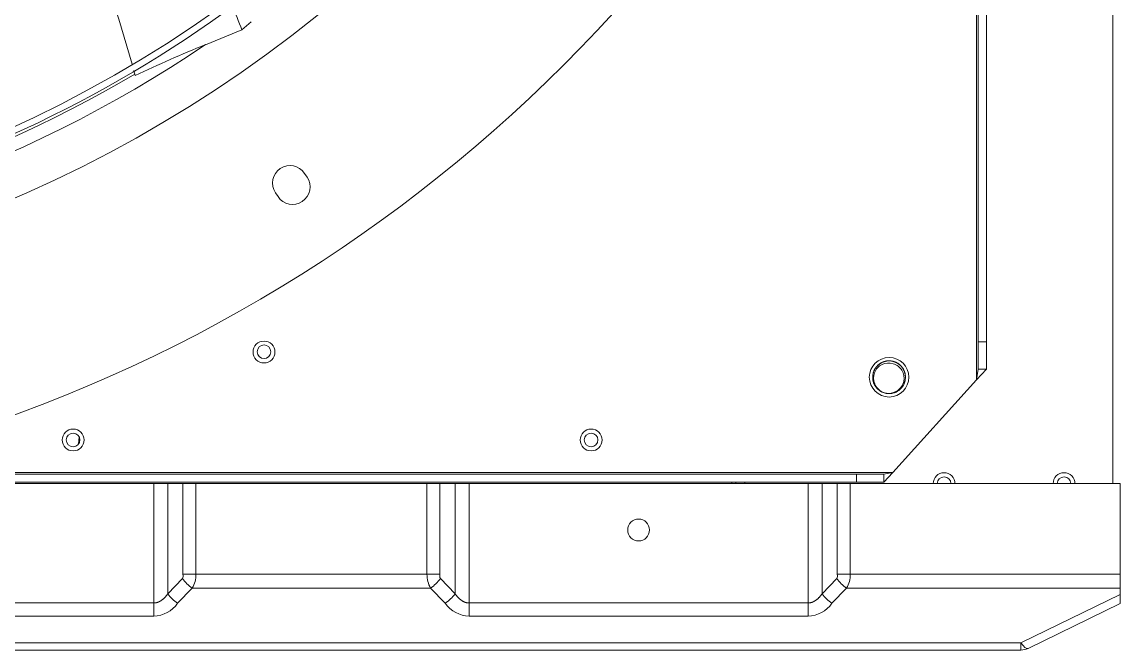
# Model space of a CAD drawing. Header units: millimetres. Extents: x 113490 to 142599, y -20467 to 115.
# Drawn here: x 129105.5 to 129508.2, y -11964.5 to -11734.3 of the extents above; entities that cross this region are included whole.
import ezdxf

# ---------------------------------------------------------------- set-up
doc = ezdxf.new("R2010")
doc.units = ezdxf.units.MM
doc.layers.add('DV3_0', color=7, linetype='Continuous')

msp = doc.modelspace()

# ---------------------------------------------------------------- linework, layer by layer
at = {"layer": 'DV3_0', "color": 7, "linetype": 'Continuous', "lineweight": 20}
for p, q in [((129455.64, -9845.59), (129455.64, -11865.47)), ((129505.64, -11903.49), (129505.64, -11274.49)), ((129424.84, -11899.39), (128404.6, -11899.39)), ((129153.8, -11903.49), (129153.8, -11947.25)), ((129158.96, -11903.49), (129158.96, -11943.87)), ((129164.49, -11903.49), (129164.49, -11936.74)), ((129169.26, -11903.49), (129169.26, -11936.74)), ((129254.02, -11903.49), (129254.02, -11936.74)), ((129258.79, -11903.49), (129258.79, -11936.74)), ((129264.31, -11903.49), (129264.31, -11943.87)), ((129269.48, -11903.49), (129269.48, -11947.25)), ((129367.31, -11903.49), (129367.31, -11902.99)), ((129370.63, -11903.49), (129370.63, -11902.99)), ((129393.8, -11903.49), (129393.8, -11947.25)), ((129398.96, -11903.49), (129398.96, -11943.87)), ((129404.49, -11936.74), (129404.49, -11903.49)), ((129409.26, -11936.74), (129409.26, -11903.49)), ((129164.35, -11938.28), (129158.96, -11943.87)), ((129164.49, -11936.74), (129169.26, -11936.74)), ((129254.02, -11936.74), (129169.26, -11936.74)), ((129254.02, -11936.74), (129258.79, -11936.74)), ((129258.93, -11938.28), (129264.31, -11943.87)), ((129398.96, -11943.87), (129404.35, -11938.28)), ((129409.26, -11936.74), (129404.49, -11936.74)), ((129508.24, -11936.74), (129409.26, -11936.74)), ((129167.93, -11941.77), (129162.54, -11947.36)), ((129255.35, -11941.77), (129167.93, -11941.77)), ((129255.35, -11941.77), (129260.73, -11947.36)), ((129402.54, -11947.36), (129407.93, -11941.77)), ((129508.24, -11941.77), (129407.93, -11941.77)), ((129471.86, -11961.85), (129508.24, -11944.18)), ((129153.8, -11947.25), (129029.48, -11947.25)), ((129153.8, -11947.25), (129153.8, -11952.04)), ((129269.48, -11947.25), (129393.8, -11947.25)), ((129269.48, -11952.04), (129269.48, -11947.25)), ((129393.8, -11952.04), (129393.8, -11947.25)), ((129153.8, -11952.04), (129029.48, -11952.04)), ((129269.48, -11952.04), (129393.8, -11952.04)), ((128356.62, -11961.85), (129471.86, -11961.85)), ((129471.86, -11964.49), (129471.86, -11961.85))]:
    msp.add_line(p, q, dxfattribs=at)
at = {"layer": 'DV3_0', "color": 7, "linetype": 'Continuous', "lineweight": 15}
for p, q in [((129456.24, -9857.26), (129456.24, -11851.51)), ((129459.24, -9857.26), (129459.24, -11851.51)), ((129186.12, -11737.2), (129189.53, -11734.26)), ((129172.78, -11742.58), (129186.12, -11737.2)), ((129210.04, -11791.17), (129209.09, -11789.76)), ((129198.45, -11796.87), (129199.4, -11798.28)), ((129456.24, -11851.51), (129459.24, -11851.51)), ((129456.24, -11861.51), (129456.24, -11851.51)), ((129459.24, -11851.51), (129459.24, -11861.51)), ((129455.64, -11865.47), (129459.24, -11861.51)), ((129455.64, -11865.47), (129456.24, -11861.51)), ((129459.24, -11861.51), (129456.24, -11861.51)), ((129455.64, -11865.47), (129424.84, -11899.39)), ((129126.45, -11886.34), (129126.25, -11888.97)), ((129411.58, -11899.99), (128417.67, -11899.99)), ((129411.58, -11902.99), (129411.58, -11899.99)), ((129411.58, -11899.99), (129421.58, -11899.99)), ((129421.58, -11902.99), (129424.84, -11899.39)), ((129421.58, -11899.99), (129424.84, -11899.39)), ((129421.58, -11899.99), (129421.58, -11902.99)), ((129411.58, -11902.99), (128417.67, -11902.99)), ((129153.8, -11903.49), (129029.48, -11903.49)), ((129158.96, -11903.49), (129153.8, -11903.49)), ((129158.96, -11903.49), (129164.49, -11903.49)), ((129169.26, -11903.49), (129164.49, -11903.49)), ((129169.26, -11903.49), (129254.02, -11903.49)), ((129258.79, -11903.49), (129254.02, -11903.49)), ((129258.79, -11903.49), (129264.31, -11903.49)), ((129269.48, -11903.49), (129264.31, -11903.49)), ((129393.8, -11903.49), (129269.48, -11903.49)), ((129365.84, -11902.99), (129365.84, -11903.49)), ((129398.96, -11903.49), (129393.8, -11903.49)), ((129398.96, -11903.49), (129404.49, -11903.49)), ((129409.26, -11903.49), (129404.49, -11903.49)), ((129409.26, -11903.49), (129508.24, -11903.49)), ((129421.58, -11902.99), (129411.58, -11902.99)), ((129508.24, -11903.49), (129508.24, -11936.74)), ((129508.24, -11941.77), (129508.24, -11936.74)), ((129508.24, -11941.77), (129508.24, -11936.74)), ((129508.24, -11941.77), (129508.24, -11944.18)), ((129508.24, -11941.77), (129508.24, -11944.18)), ((129508.24, -11947.49), (129508.24, -11944.18)), ((129508.24, -11947.49), (129508.24, -11944.18)), ((129474.48, -11963.89), (129508.24, -11947.49)), ((128356.62, -11964.49), (129471.86, -11964.49))]:
    msp.add_line(p, q, dxfattribs=at)
for centre, radius in [((129194.24, -11855.25), 4), ((129194.24, -11855.15), 2.5), ((129423.52, -11864.49), 7.25), ((129124.23, -11887.49), 4), ((129124.23, -11887.49), 2.5), ((129314.23, -11887.49), 4), ((129314.23, -11887.49), 2.5), ((129331.64, -11920.49), 4)]:
    msp.add_circle(centre, radius, dxfattribs=at)
for centre, radius, start, end in [((128914.24, -11359.99), 551.5, 285.4775, 344.5225), ((128307.06, -11989.01), 872.25, 15.92432, 23.15375), ((128914.24, -11359.99), 453.5, 225.9915, 315.56), ((128914.24, -11359.99), 456, 270, 315.5611), ((128914.24, -11359.99), 477.5, 226.9802, 313.0198), ((127389.86, -12419.24), 1921.39, 20.79191, 21.08376), ((129323.95, -12120.93), 407.44, 111.7801, 115.7369), ((128307.06, -11989.01), 872.25, 15.63642, 15.76533), ((128914.24, -11359.99), 457, 273.8842, 300.5991), ((129203.77, -11793.31), 6.4, 33.75, 213.75), ((129204.72, -11794.72), 6.4, 213.75, 33.75), ((129423.52, -11864.49), 6, 244.8963, 262.5227), ((129443.69, -11903.49), 4, 0, 180), ((129443.69, -11903.49), 2.5, 0, 180), ((129487.69, -11903.49), 4, 0, 180), ((129487.69, -11903.49), 2.5, 0, 180), ((129471.86, -11958.49), 6, 270, 295.9065)]:
    msp.add_arc(centre, radius, start, end, dxfattribs=at)
at = {"layer": 'DV3_0', "color": 7, "linetype": 'Continuous', "lineweight": 20}
for centre, radius, start, end in [((128914.24, -11359.99), 461.75, 273.7025, 304.0494), ((129162.7, -11937.36), 1.89, 330.7536, 19.0013), ((129159.93, -11936.97), 9.33, 329.0299, 1.4276), ((129263.35, -11936.97), 9.33, 178.5737, 210.9689), ((129260.58, -11937.36), 1.89, 161.0009, 209.2442), ((129402.7, -11937.36), 1.89, 330.7559, 18.9989), ((129399.93, -11936.97), 9.33, 329.0309, 1.4266), ((129153.55, -11941.05), 10.99, 271.315, 324.9259), ((129269.73, -11941.05), 10.99, 215.0741, 268.685), ((129393.55, -11941.05), 10.99, 271.315, 324.9258)]:
    msp.add_arc(centre, radius, start, end, dxfattribs=at)
at = {"layer": 'DV3_0', "color": 7, "linetype": 'Continuous', "lineweight": 15}
for centre, major_axis, start_param, end_param in [((129167.93, -11938.28), (-4.49, 4.33), 1.144952, 1.969202), ((129255.35, -11938.28), (-4.49, -4.33), 1.172391, 1.99664), ((129407.93, -11938.28), (4.49, -4.33), 4.286545, 5.110795), ((129162.54, -11943.87), (-4.49, 4.33), 1.144952, 1.969202), ((129260.73, -11943.87), (-4.49, -4.33), 1.172391, 1.99664), ((129402.54, -11943.87), (4.49, -4.33), 4.286545, 5.110795)]:
    msp.add_ellipse(centre, major_axis=major_axis, ratio=0.436952, start_param=start_param, end_param=end_param, dxfattribs=at)
at = {"layer": 'DV3_0', "color": 7, "linetype": 'Continuous', "lineweight": 20}
msp.add_ellipse((129471.86, -11958.49), major_axis=(-2.62, 5.4), ratio=0.282676, start_param=2.097861, end_param=3.141593, dxfattribs=at)
at = {"layer": 'DV3_0', "color": 7, "linetype": 'Continuous', "lineweight": 15}
msp.add_rational_spline([(129428.4, -11867.98), (129430.34, -11865.27), (129429.06, -11862.19), (129427.74, -11858.99), (129424.3, -11858.54), (129420.87, -11858.09), (129418.76, -11860.84), (129416.65, -11863.59), (129417.98, -11866.79), (129419.31, -11869.99), (129422.74, -11870.44), (129426.18, -11870.89), (129428.28, -11868.14), (129430.39, -11865.39), (129429.06, -11862.19), (129427.74, -11858.99), (129424.3, -11858.54), (129420.87, -11858.09), (129418.76, -11860.84), (129416.65, -11863.59), (129417.98, -11866.79), (129418.87, -11868.94), (129420.98, -11869.92)], [0.991619253075, 0.87035574286, 1, 0.866025403784, 1, 0.866025403784, 1, 0.866025403784, 1, 0.866025403784, 1, 0.866025403784, 1, 0.866025403784, 1, 0.866025403784, 1, 0.866025403784, 1, 0.866025403784, 1, 0.90591222949, 0.943976505854], degree=2, knots=[0.95272552, 0.95272552, 0.95272552, 0.95701293, 0.95701293, 0.96144354, 0.96144354, 0.96587416, 0.96587416, 0.97030477, 0.97030477, 0.97473539, 0.97473539, 0.979166, 0.979166, 0.98359662, 0.98359662, 0.98802723, 0.98802723, 0.99245785, 0.99245785, 0.99688846, 0.99688846, 1, 1, 1], dxfattribs=at)
for points in [[(129420.98, -11869.92), (129419.74, -11869.27), (129418.77, -11868.18), (129417.73, -11865.59), (129417.71, -11864.12), (129418.69, -11861.52), (129419.68, -11860.4), (129422.17, -11859.2), (129423.66, -11859.1), (129424.99, -11859.57)], [(129424.99, -11859.57), (129426.35, -11859.89), (129427.54, -11860.78), (129428.97, -11863.14), (129429.2, -11864.61), (129428.62, -11867.31), (129427.8, -11868.54), (129425.55, -11870.17), (129424.13, -11870.56), (129422.74, -11870.44)]]:
    msp.add_open_spline(points, degree=3, knots=[0, 0, 0, 0, 0.25, 0.25, 0.5, 0.5, 0.75, 0.75, 1, 1, 1, 1], dxfattribs=at)
at = {"layer": 'DV3_0', "color": 7, "linetype": 'Continuous', "lineweight": 20}
for points, knots in [([(129158.96, -11943.87), (129158.9, -11943.97), (129158.76, -11944.15), (129158.56, -11944.41), (129158.37, -11944.65), (129158.17, -11944.88), (129157.98, -11945.09), (129157.79, -11945.28), (129157.6, -11945.47), (129157.42, -11945.64), (129157.24, -11945.8), (129157.06, -11945.95), (129156.89, -11946.09), (129156.72, -11946.21), (129156.55, -11946.33), (129156.38, -11946.44), (129156.22, -11946.54), (129156.06, -11946.64), (129155.9, -11946.72), (129155.74, -11946.8), (129155.58, -11946.87), (129155.43, -11946.93), (129155.28, -11946.99), (129155.12, -11947.04), (129154.97, -11947.09), (129154.83, -11947.13), (129154.68, -11947.16), (129154.53, -11947.19), (129154.38, -11947.21), (129154.24, -11947.23), (129154.09, -11947.24), (129153.95, -11947.25), (129153.85, -11947.25), (129153.8, -11947.25)], [0, 0, 0, 0, 0.049761, 0.097511, 0.143355, 0.187397, 0.229741, 0.27049, 0.309741, 0.347591, 0.384133, 0.419456, 0.453643, 0.486777, 0.518934, 0.550188, 0.580608, 0.610261, 0.63921, 0.667514, 0.695232, 0.722417, 0.749122, 0.775397, 0.801291, 0.826849, 0.852118, 0.87714, 0.901959, 0.926615, 0.951152, 0.975613, 1, 1, 1, 1]), ([(129264.31, -11943.87), (129264.38, -11943.97), (129264.51, -11944.15), (129264.71, -11944.41), (129264.91, -11944.65), (129265.11, -11944.88), (129265.3, -11945.09), (129265.49, -11945.28), (129265.68, -11945.47), (129265.86, -11945.64), (129266.04, -11945.8), (129266.22, -11945.95), (129266.39, -11946.09), (129266.56, -11946.21), (129266.73, -11946.33), (129266.9, -11946.44), (129267.06, -11946.54), (129267.22, -11946.64), (129267.38, -11946.72), (129267.54, -11946.8), (129267.7, -11946.87), (129267.85, -11946.93), (129268, -11946.99), (129268.15, -11947.04), (129268.3, -11947.09), (129268.45, -11947.13), (129268.6, -11947.16), (129268.75, -11947.19), (129268.9, -11947.21), (129269.04, -11947.23), (129269.19, -11947.24), (129269.33, -11947.25), (129269.43, -11947.25), (129269.48, -11947.25)], [0, 0, 0, 0, 0.049763, 0.097515, 0.143361, 0.187404, 0.22975, 0.270499, 0.309752, 0.347603, 0.384146, 0.419469, 0.453658, 0.486792, 0.51895, 0.550205, 0.580625, 0.610279, 0.639228, 0.667533, 0.695251, 0.722437, 0.749143, 0.775418, 0.801312, 0.826872, 0.852141, 0.877163, 0.901984, 0.926638, 0.951182, 0.975637, 1, 1, 1, 1]), ([(129393.8, -11947.25), (129393.85, -11947.25), (129393.95, -11947.25), (129394.09, -11947.24), (129394.24, -11947.23), (129394.38, -11947.21), (129394.53, -11947.19), (129394.68, -11947.16), (129394.83, -11947.13), (129394.97, -11947.09), (129395.12, -11947.04), (129395.28, -11946.99), (129395.43, -11946.93), (129395.58, -11946.87), (129395.74, -11946.8), (129395.9, -11946.72), (129396.06, -11946.64), (129396.22, -11946.54), (129396.38, -11946.44), (129396.55, -11946.33), (129396.72, -11946.21), (129396.89, -11946.09), (129397.06, -11945.95), (129397.24, -11945.8), (129397.42, -11945.64), (129397.6, -11945.47), (129397.79, -11945.29), (129397.98, -11945.09), (129398.17, -11944.88), (129398.37, -11944.65), (129398.56, -11944.41), (129398.76, -11944.15), (129398.9, -11943.97), (129398.96, -11943.87)], [0, 0, 0, 0, 0.024411, 0.048865, 0.073398, 0.098052, 0.122868, 0.147887, 0.173153, 0.198708, 0.224599, 0.250871, 0.277573, 0.304754, 0.332468, 0.360769, 0.389714, 0.419362, 0.449778, 0.481027, 0.51318, 0.546308, 0.58049, 0.615807, 0.652342, 0.690186, 0.729429, 0.77017, 0.812504, 0.856543, 0.902362, 0.950108, 1, 1, 1, 1])]:
    msp.add_open_spline(points, degree=3, knots=knots, dxfattribs=at)

doc.saveas('drawing.dxf')
